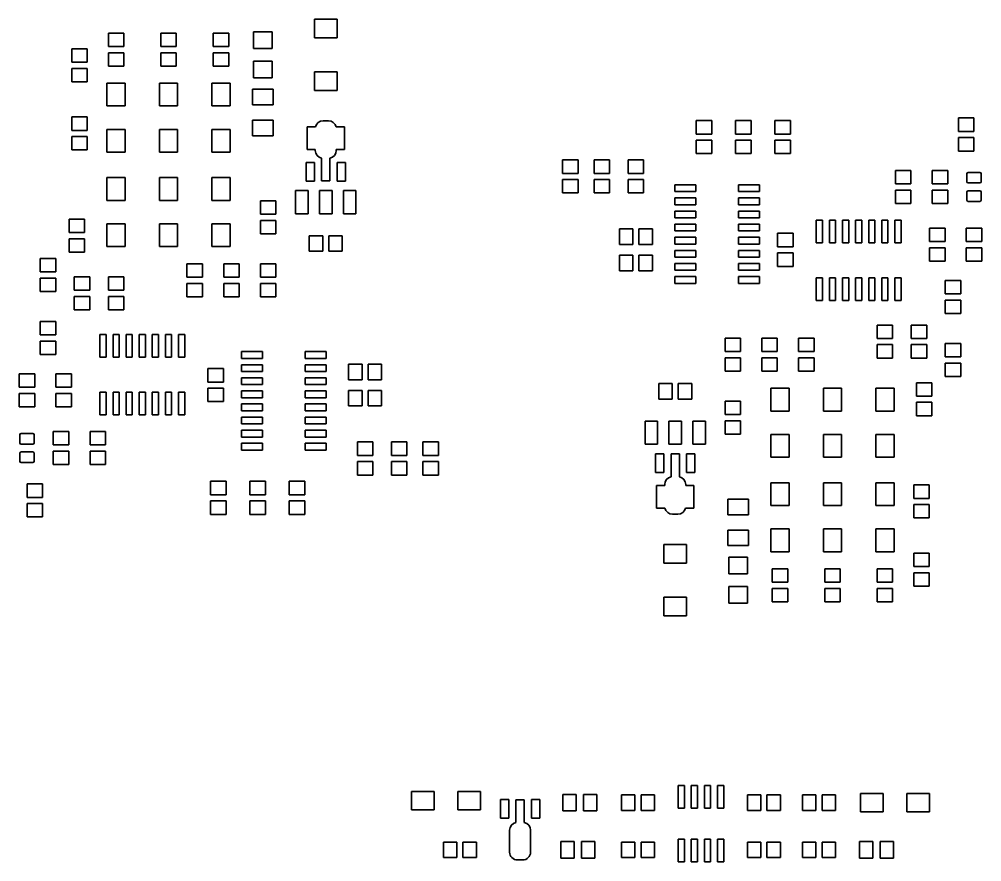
# Model space of a CAD drawing. Header units: millimetres. Extents: x -94.7 to -1.4, y -12.1 to 69.6.
import ezdxf

# ---------------------------------------------------------------- set-up
doc = ezdxf.new("R2010")
doc.units = ezdxf.units.MM
doc.layers.add('31', color=7, linetype='Continuous')

# ---------------------------------------------------------------- blocks, each defined once
blk = doc.blocks.new('RECT162560X223520R25')
at = {"color": 7, "linetype": 'Continuous', "lineweight": 35}
for p, q in [((0, 1.27), (0, 0.127)), ((0.889, 1.397), (0.127, 1.397)), ((1.016, 0.127), (1.016, 1.27)), ((0.127, 0), (0.889, 0))]:
    blk.add_line(p, q, dxfattribs=at)
for centre, start, end in [((0.127, 1.27), 90.00133, 179.99867), ((0.889, 1.27), 0.00133, 89.99867), ((0.127, 0.127), 180.00133, 269.99867), ((0.889, 0.127), 270.00133, 0)]:
    blk.add_arc(centre, 0.127, start, end, dxfattribs=at)

msp = doc.modelspace()

# ---------------------------------------------------------------- linework, layer by layer
at = {"color": 7, "linetype": 'Continuous', "lineweight": 35}
for p, q in [((-66.064, 69.5876), (-66.064, 67.7876)), ((-63.864, 69.5876), (-66.064, 69.5876)), ((-63.864, 67.7876), (-63.864, 69.5876)), ((-84.534, 68.2456), (-86.034, 68.2456)), ((-86.034, 68.2456), (-86.034, 66.9456)), ((-84.534, 66.9456), (-84.534, 68.2456)), ((-79.454, 68.2456), (-80.954, 68.2456)), ((-80.954, 68.2456), (-80.954, 66.9456)), ((-79.454, 66.9456), (-79.454, 68.2456)), ((-74.374, 68.2456), (-75.874, 68.2456)), ((-75.874, 68.2456), (-75.874, 66.9456)), ((-74.374, 66.9456), (-74.374, 68.2456)), ((-71.9615, 68.3596), (-71.9615, 66.7596)), ((-70.1585, 68.3596), (-71.9615, 68.3596)), ((-70.1585, 66.7596), (-70.1585, 68.3596)), ((-66.064, 67.7876), (-63.864, 67.7876)), ((-89.59, 66.7216), (-89.59, 65.4216)), ((-88.09, 66.7216), (-89.59, 66.7216)), ((-88.09, 65.4216), (-88.09, 66.7216)), ((-86.034, 66.9456), (-84.534, 66.9456)), ((-84.534, 66.3456), (-86.034, 66.3456)), ((-86.034, 66.3456), (-86.034, 65.0456)), ((-84.534, 65.0456), (-84.534, 66.3456)), ((-80.954, 66.9456), (-79.454, 66.9456)), ((-79.454, 66.3456), (-80.954, 66.3456)), ((-80.954, 66.3456), (-80.954, 65.0456)), ((-79.454, 65.0456), (-79.454, 66.3456)), ((-75.874, 66.9456), (-74.374, 66.9456)), ((-74.374, 66.3456), (-75.874, 66.3456)), ((-75.874, 66.3456), (-75.874, 65.0456)), ((-74.374, 65.0456), (-74.374, 66.3456)), ((-71.9615, 66.7596), (-70.1585, 66.7596)), ((-89.59, 65.4216), (-88.09, 65.4216)), ((-71.9615, 65.5156), (-71.9615, 63.9156)), ((-70.1585, 65.5156), (-71.9615, 65.5156)), ((-70.1585, 63.9156), (-70.1585, 65.5156)), ((-89.59, 64.8216), (-89.59, 63.5216)), ((-88.09, 64.8216), (-89.59, 64.8216)), ((-88.09, 63.5216), (-88.09, 64.8216)), ((-86.034, 65.0456), (-84.534, 65.0456)), ((-80.954, 65.0456), (-79.454, 65.0456)), ((-75.874, 65.0456), (-74.374, 65.0456)), ((-66.064, 64.4876), (-66.064, 62.6876)), ((-63.864, 64.4876), (-66.064, 64.4876)), ((-63.864, 62.6876), (-63.864, 64.4876)), ((-89.59, 63.5216), (-88.09, 63.5216)), ((-71.9615, 63.9156), (-70.1585, 63.9156)), ((-84.399, 63.3836), (-86.169, 63.3836)), ((-86.169, 63.3836), (-86.169, 61.1836)), ((-84.399, 61.1836), (-84.399, 63.3836)), ((-79.319, 63.3836), (-81.089, 63.3836)), ((-81.089, 63.3836), (-81.089, 61.1836)), ((-79.319, 61.1836), (-79.319, 63.3836)), ((-74.239, 63.3836), (-76.009, 63.3836)), ((-76.009, 63.3836), (-76.009, 61.1836)), ((-74.239, 61.1836), (-74.239, 63.3836)), ((-72.06, 62.7996), (-72.06, 61.2996)), ((-70.06, 62.7996), (-72.06, 62.7996)), ((-70.06, 61.2996), (-70.06, 62.7996)), ((-66.064, 62.6876), (-63.864, 62.6876)), ((-86.169, 61.1836), (-84.399, 61.1836)), ((-81.089, 61.1836), (-79.319, 61.1836)), ((-76.009, 61.1836), (-74.239, 61.1836)), ((-72.06, 61.2996), (-70.06, 61.2996)), ((-88.09, 60.1176), (-89.59, 60.1176)), ((-89.59, 60.1176), (-89.59, 58.8176)), ((-88.09, 58.8176), (-88.09, 60.1176)), ((-72.06, 59.7996), (-72.06, 58.2996)), ((-70.06, 59.7996), (-72.06, 59.7996)), ((-70.06, 58.2996), (-70.06, 59.7996)), ((-64.71, 59.7586), (-65.218, 59.7586)), ((-27.556, 59.766), (-29.056, 59.766)), ((-29.056, 59.766), (-29.056, 58.466)), ((-27.556, 58.466), (-27.556, 59.766)), ((-23.746, 59.766), (-25.246, 59.766)), ((-25.246, 59.766), (-25.246, 58.466)), ((-23.746, 58.466), (-23.746, 59.766)), ((-21.436, 59.766), (-21.436, 58.466)), ((-19.936, 59.766), (-21.436, 59.766)), ((-19.936, 58.466), (-19.936, 59.766)), ((-2.156, 60.02), (-3.656, 60.02)), ((-3.656, 60.02), (-3.656, 58.72)), ((-2.156, 58.72), (-2.156, 60.02)), ((-89.59, 58.8176), (-88.09, 58.8176)), ((-84.399, 58.8996), (-86.169, 58.8996)), ((-86.169, 58.8996), (-86.169, 56.6996)), ((-84.399, 56.6996), (-84.399, 58.8996)), ((-79.319, 58.8996), (-81.089, 58.8996)), ((-81.089, 58.8996), (-81.089, 56.6996)), ((-79.319, 56.6996), (-79.319, 58.8996)), ((-74.239, 58.8996), (-76.009, 58.8996)), ((-76.009, 58.8996), (-76.009, 56.6996)), ((-74.239, 56.6996), (-74.239, 58.8996)), ((-65.9621, 59.1606), (-66.764, 59.1606)), ((-66.764, 59.1606), (-66.764, 56.9606)), ((-63.164, 59.1606), (-63.9659, 59.1606)), ((-63.164, 56.9606), (-63.164, 59.1606)), ((-88.09, 58.2176), (-89.59, 58.2176)), ((-89.59, 58.2176), (-89.59, 56.9176)), ((-88.09, 56.9176), (-88.09, 58.2176)), ((-72.06, 58.2996), (-70.06, 58.2996)), ((-29.056, 58.466), (-27.556, 58.466)), ((-27.556, 57.866), (-29.056, 57.866)), ((-29.056, 57.866), (-29.056, 56.566)), ((-27.556, 56.566), (-27.556, 57.866)), ((-25.246, 58.466), (-23.746, 58.466)), ((-23.746, 57.866), (-25.246, 57.866)), ((-25.246, 57.866), (-25.246, 56.566)), ((-23.746, 56.566), (-23.746, 57.866)), ((-21.436, 58.466), (-19.936, 58.466)), ((-21.436, 57.866), (-21.436, 56.566)), ((-19.936, 57.866), (-21.436, 57.866)), ((-19.936, 56.566), (-19.936, 57.866)), ((-3.656, 58.72), (-2.156, 58.72)), ((-2.156, 58.12), (-3.656, 58.12)), ((-3.656, 58.12), (-3.656, 56.82)), ((-2.156, 56.82), (-2.156, 58.12)), ((-89.59, 56.9176), (-88.09, 56.9176)), ((-66.764, 56.9606), (-65.98, 56.9606)), ((-65.98, 56.9606), (-65.98, 56.8706)), ((-63.948, 56.9606), (-63.164, 56.9606)), ((-63.948, 56.8706), (-63.948, 56.9606)), ((-86.169, 56.6996), (-84.399, 56.6996)), ((-81.089, 56.6996), (-79.319, 56.6996)), ((-76.009, 56.6996), (-74.239, 56.6996)), ((-65.364, 56.1227), (-65.364, 53.9166)), ((-64.564, 53.9166), (-64.564, 56.1227)), ((-29.056, 56.566), (-27.556, 56.566)), ((-25.246, 56.566), (-23.746, 56.566)), ((-21.436, 56.566), (-19.936, 56.566)), ((-3.656, 56.82), (-2.156, 56.82)), ((-66.063, 55.7126), (-66.863, 55.7126)), ((-66.863, 55.7126), (-66.863, 53.9126)), ((-66.063, 53.9126), (-66.063, 55.7126)), ((-63.065, 55.7126), (-63.865, 55.7126)), ((-63.865, 55.7126), (-63.865, 53.9126)), ((-63.065, 53.9126), (-63.065, 55.7126)), ((-40.51, 55.956), (-42.01, 55.956)), ((-42.01, 55.956), (-42.01, 54.656)), ((-40.51, 54.656), (-40.51, 55.956)), ((-37.462, 55.956), (-38.962, 55.956)), ((-38.962, 55.956), (-38.962, 54.656)), ((-37.462, 54.656), (-37.462, 55.956)), ((-34.16, 55.956), (-35.66, 55.956)), ((-35.66, 55.956), (-35.66, 54.656)), ((-34.16, 54.656), (-34.16, 55.956)), ((-84.399, 54.2396), (-86.169, 54.2396)), ((-86.169, 54.2396), (-86.169, 52.0396)), ((-84.399, 52.0396), (-84.399, 54.2396)), ((-79.319, 54.2396), (-81.089, 54.2396)), ((-81.089, 54.2396), (-81.089, 52.0396)), ((-79.319, 52.0396), (-79.319, 54.2396)), ((-74.239, 54.2396), (-76.009, 54.2396)), ((-76.009, 54.2396), (-76.009, 52.0396)), ((-74.239, 52.0396), (-74.239, 54.2396)), ((-42.01, 54.656), (-40.51, 54.656)), ((-38.962, 54.656), (-37.462, 54.656)), ((-35.66, 54.656), (-34.16, 54.656)), ((-8.252, 54.94), (-9.752, 54.94)), ((-9.752, 54.94), (-9.752, 53.64)), ((-8.252, 53.64), (-8.252, 54.94)), ((-4.696, 54.94), (-6.196, 54.94)), ((-6.196, 54.94), (-6.196, 53.64)), ((-4.696, 53.64), (-4.696, 54.94)), ((-66.863, 53.9126), (-66.063, 53.9126)), ((-65.364, 53.9166), (-64.564, 53.9166)), ((-63.865, 53.9126), (-63.065, 53.9126)), ((-40.51, 54.056), (-42.01, 54.056)), ((-42.01, 54.056), (-42.01, 52.756)), ((-40.51, 52.756), (-40.51, 54.056)), ((-37.462, 54.056), (-38.962, 54.056)), ((-38.962, 54.056), (-38.962, 52.756)), ((-37.462, 52.756), (-37.462, 54.056)), ((-34.16, 54.056), (-35.66, 54.056)), ((-35.66, 54.056), (-35.66, 52.756)), ((-34.16, 52.756), (-34.16, 54.056)), ((-29.0934, 53.5432), (-31.1254, 53.5432)), ((-31.1254, 53.5432), (-31.1254, 52.8828)), ((-29.0934, 52.8828), (-29.0934, 53.5432)), ((-22.9466, 53.5432), (-24.9786, 53.5432)), ((-24.9786, 53.5432), (-24.9786, 52.8828)), ((-22.9466, 52.8828), (-22.9466, 53.5432)), ((-9.752, 53.64), (-8.252, 53.64)), ((-6.196, 53.64), (-4.696, 53.64)), ((-66.6658, 52.9804), (-67.885, 52.9804)), ((-67.885, 52.9804), (-67.885, 50.7452)), ((-66.6658, 50.7452), (-66.6658, 52.9804)), ((-64.3544, 52.9804), (-65.5736, 52.9804)), ((-65.5736, 52.9804), (-65.5736, 50.7452)), ((-64.3544, 50.7452), (-64.3544, 52.9804)), ((-62.043, 52.9804), (-63.2622, 52.9804)), ((-63.2622, 52.9804), (-63.2622, 50.7452)), ((-62.043, 50.7452), (-62.043, 52.9804)), ((-42.01, 52.756), (-40.51, 52.756)), ((-38.962, 52.756), (-37.462, 52.756)), ((-35.66, 52.756), (-34.16, 52.756)), ((-31.1254, 52.8828), (-29.0934, 52.8828)), ((-29.0934, 52.2732), (-31.1254, 52.2732)), ((-31.1254, 52.2732), (-31.1254, 51.6128)), ((-29.0934, 51.6128), (-29.0934, 52.2732)), ((-24.9786, 52.8828), (-22.9466, 52.8828)), ((-22.9466, 52.2732), (-24.9786, 52.2732)), ((-24.9786, 52.2732), (-24.9786, 51.6128)), ((-22.9466, 51.6128), (-22.9466, 52.2732)), ((-8.252, 53.04), (-9.752, 53.04)), ((-9.752, 53.04), (-9.752, 51.74)), ((-8.252, 51.74), (-8.252, 53.04)), ((-4.696, 53.04), (-6.196, 53.04)), ((-6.196, 53.04), (-6.196, 51.74)), ((-4.696, 51.74), (-4.696, 53.04)), ((-86.169, 52.0396), (-84.399, 52.0396)), ((-81.089, 52.0396), (-79.319, 52.0396)), ((-76.009, 52.0396), (-74.239, 52.0396)), ((-69.802, 51.9896), (-71.302, 51.9896)), ((-71.302, 51.9896), (-71.302, 50.6896)), ((-69.802, 50.6896), (-69.802, 51.9896)), ((-31.1254, 51.6128), (-29.0934, 51.6128)), ((-24.9786, 51.6128), (-22.9466, 51.6128)), ((-9.752, 51.74), (-8.252, 51.74)), ((-6.196, 51.74), (-4.696, 51.74)), ((-71.302, 50.6896), (-69.802, 50.6896)), ((-67.885, 50.7452), (-66.6658, 50.7452)), ((-65.5736, 50.7452), (-64.3544, 50.7452)), ((-63.2622, 50.7452), (-62.043, 50.7452)), ((-29.0934, 51.0032), (-31.1254, 51.0032)), ((-31.1254, 51.0032), (-31.1254, 50.3428)), ((-29.0934, 50.3428), (-29.0934, 51.0032)), ((-22.9466, 51.0032), (-24.9786, 51.0032)), ((-24.9786, 51.0032), (-24.9786, 50.3428)), ((-22.9466, 50.3428), (-22.9466, 51.0032)), ((-89.844, 50.2116), (-89.844, 48.9116)), ((-88.344, 50.2116), (-89.844, 50.2116)), ((-88.344, 48.9116), (-88.344, 50.2116)), ((-84.399, 49.7556), (-86.169, 49.7556)), ((-86.169, 49.7556), (-86.169, 47.5556)), ((-84.399, 47.5556), (-84.399, 49.7556)), ((-79.319, 49.7556), (-81.089, 49.7556)), ((-81.089, 49.7556), (-81.089, 47.5556)), ((-79.319, 47.5556), (-79.319, 49.7556)), ((-74.239, 49.7556), (-76.009, 49.7556)), ((-76.009, 49.7556), (-76.009, 47.5556)), ((-74.239, 47.5556), (-74.239, 49.7556)), ((-69.802, 50.0896), (-71.302, 50.0896)), ((-71.302, 50.0896), (-71.302, 48.7896)), ((-69.802, 48.7896), (-69.802, 50.0896)), ((-31.1254, 50.3428), (-29.0934, 50.3428)), ((-29.0934, 49.7332), (-31.1254, 49.7332)), ((-31.1254, 49.7332), (-31.1254, 49.0728)), ((-29.0934, 49.0728), (-29.0934, 49.7332)), ((-24.9786, 50.3428), (-22.9466, 50.3428)), ((-22.9466, 49.7332), (-24.9786, 49.7332)), ((-24.9786, 49.7332), (-24.9786, 49.0728)), ((-22.9466, 49.0728), (-22.9466, 49.7332)), ((-16.83, 50.128), (-17.43, 50.128)), ((-17.43, 50.128), (-17.43, 47.928)), ((-16.83, 47.928), (-16.83, 50.128)), ((-15.56, 50.128), (-16.16, 50.128)), ((-16.16, 50.128), (-16.16, 47.928)), ((-15.56, 47.928), (-15.56, 50.128)), ((-14.29, 50.128), (-14.89, 50.128)), ((-14.89, 50.128), (-14.89, 47.928)), ((-14.29, 47.928), (-14.29, 50.128)), ((-13.02, 50.128), (-13.62, 50.128)), ((-13.62, 50.128), (-13.62, 47.928)), ((-13.02, 47.928), (-13.02, 50.128)), ((-11.75, 50.128), (-12.35, 50.128)), ((-12.35, 50.128), (-12.35, 47.928)), ((-11.75, 47.928), (-11.75, 50.128)), ((-10.48, 50.128), (-11.08, 50.128)), ((-11.08, 50.128), (-11.08, 47.928)), ((-10.48, 47.928), (-10.48, 50.128)), ((-9.21, 50.128), (-9.81, 50.128)), ((-9.81, 50.128), (-9.81, 47.928)), ((-9.21, 47.928), (-9.21, 50.128)), ((-89.844, 48.9116), (-88.344, 48.9116)), ((-71.302, 48.7896), (-69.802, 48.7896)), ((-65.264, 48.5996), (-66.564, 48.5996)), ((-66.564, 48.5996), (-66.564, 47.0996)), ((-65.264, 47.0996), (-65.264, 48.5996)), ((-63.364, 48.5996), (-64.664, 48.5996)), ((-64.664, 48.5996), (-64.664, 47.0996)), ((-63.364, 47.0996), (-63.364, 48.5996)), ((-35.21, 49.264), (-36.51, 49.264)), ((-36.51, 49.264), (-36.51, 47.764)), ((-35.21, 47.764), (-35.21, 49.264)), ((-33.31, 49.264), (-34.61, 49.264)), ((-34.61, 49.264), (-34.61, 47.764)), ((-33.31, 47.764), (-33.31, 49.264)), ((-31.1254, 49.0728), (-29.0934, 49.0728)), ((-24.9786, 49.0728), (-22.9466, 49.0728)), ((-21.182, 48.844), (-21.182, 47.544)), ((-19.682, 48.844), (-21.182, 48.844)), ((-19.682, 47.544), (-19.682, 48.844)), ((-6.45, 49.352), (-6.45, 48.052)), ((-4.95, 49.352), (-6.45, 49.352)), ((-4.95, 48.052), (-4.95, 49.352)), ((-2.894, 49.352), (-2.894, 48.052)), ((-1.394, 49.352), (-2.894, 49.352)), ((-1.394, 48.052), (-1.394, 49.352)), ((-89.844, 48.3116), (-89.844, 47.0116)), ((-88.344, 48.3116), (-89.844, 48.3116)), ((-88.344, 47.0116), (-88.344, 48.3116)), ((-36.51, 47.764), (-35.21, 47.764)), ((-34.61, 47.764), (-33.31, 47.764)), ((-29.0934, 48.4632), (-31.1254, 48.4632)), ((-31.1254, 48.4632), (-31.1254, 47.8028)), ((-31.1254, 47.8028), (-29.0934, 47.8028)), ((-29.0934, 47.8028), (-29.0934, 48.4632)), ((-22.9466, 48.4632), (-24.9786, 48.4632)), ((-24.9786, 48.4632), (-24.9786, 47.8028)), ((-24.9786, 47.8028), (-22.9466, 47.8028)), ((-22.9466, 47.8028), (-22.9466, 48.4632)), ((-17.43, 47.928), (-16.83, 47.928)), ((-16.16, 47.928), (-15.56, 47.928)), ((-14.89, 47.928), (-14.29, 47.928)), ((-13.62, 47.928), (-13.02, 47.928)), ((-12.35, 47.928), (-11.75, 47.928)), ((-11.08, 47.928), (-10.48, 47.928)), ((-9.81, 47.928), (-9.21, 47.928)), ((-6.45, 48.052), (-4.95, 48.052)), ((-2.894, 48.052), (-1.394, 48.052)), ((-89.844, 47.0116), (-88.344, 47.0116)), ((-86.169, 47.5556), (-84.399, 47.5556)), ((-81.089, 47.5556), (-79.319, 47.5556)), ((-76.009, 47.5556), (-74.239, 47.5556)), ((-66.564, 47.0996), (-65.264, 47.0996)), ((-64.664, 47.0996), (-63.364, 47.0996)), ((-35.21, 46.724), (-36.51, 46.724)), ((-36.51, 46.724), (-36.51, 45.224)), ((-35.21, 45.224), (-35.21, 46.724)), ((-33.31, 46.724), (-34.61, 46.724)), ((-34.61, 46.724), (-34.61, 45.224)), ((-33.31, 45.224), (-33.31, 46.724)), ((-29.0934, 47.1932), (-31.1254, 47.1932)), ((-31.1254, 47.1932), (-31.1254, 46.5328)), ((-29.0934, 46.5328), (-29.0934, 47.1932)), ((-22.9466, 47.1932), (-24.9786, 47.1932)), ((-24.9786, 47.1932), (-24.9786, 46.5328)), ((-22.9466, 46.5328), (-22.9466, 47.1932)), ((-21.182, 47.544), (-19.682, 47.544)), ((-21.182, 46.944), (-21.182, 45.644)), ((-19.682, 46.944), (-21.182, 46.944)), ((-19.682, 45.644), (-19.682, 46.944)), ((-6.45, 47.452), (-6.45, 46.152)), ((-4.95, 47.452), (-6.45, 47.452)), ((-4.95, 46.152), (-4.95, 47.452)), ((-2.894, 47.452), (-2.894, 46.152)), ((-1.394, 47.452), (-2.894, 47.452)), ((-1.394, 46.152), (-1.394, 47.452)), ((-92.638, 46.4016), (-92.638, 45.1016)), ((-91.138, 46.4016), (-92.638, 46.4016)), ((-91.138, 45.1016), (-91.138, 46.4016)), ((-76.914, 45.8936), (-78.414, 45.8936)), ((-78.414, 45.8936), (-78.414, 44.5936)), ((-76.914, 44.5936), (-76.914, 45.8936)), ((-73.358, 45.8936), (-74.858, 45.8936)), ((-74.858, 45.8936), (-74.858, 44.5936)), ((-73.358, 44.5936), (-73.358, 45.8936)), ((-69.802, 45.8936), (-71.302, 45.8936)), ((-71.302, 45.8936), (-71.302, 44.5936)), ((-69.802, 44.5936), (-69.802, 45.8936)), ((-31.1254, 46.5328), (-29.0934, 46.5328)), ((-29.0934, 45.9232), (-31.1254, 45.9232)), ((-31.1254, 45.9232), (-31.1254, 45.2628)), ((-29.0934, 45.2628), (-29.0934, 45.9232)), ((-24.9786, 46.5328), (-22.9466, 46.5328)), ((-22.9466, 45.9232), (-24.9786, 45.9232)), ((-24.9786, 45.9232), (-24.9786, 45.2628)), ((-22.9466, 45.2628), (-22.9466, 45.9232)), ((-6.45, 46.152), (-4.95, 46.152)), ((-2.894, 46.152), (-1.394, 46.152)), ((-92.638, 45.1016), (-91.138, 45.1016)), ((-36.51, 45.224), (-35.21, 45.224)), ((-34.61, 45.224), (-33.31, 45.224)), ((-31.1254, 45.2628), (-29.0934, 45.2628)), ((-24.9786, 45.2628), (-22.9466, 45.2628)), ((-21.182, 45.644), (-19.682, 45.644)), ((-92.638, 44.5016), (-92.638, 43.2016)), ((-91.138, 44.5016), (-92.638, 44.5016)), ((-91.138, 43.2016), (-91.138, 44.5016)), ((-87.836, 44.6236), (-89.336, 44.6236)), ((-89.336, 44.6236), (-89.336, 43.3236)), ((-87.836, 43.3236), (-87.836, 44.6236)), ((-86.034, 44.6236), (-86.034, 43.3236)), ((-84.534, 44.6236), (-86.034, 44.6236)), ((-84.534, 43.3236), (-84.534, 44.6236)), ((-78.414, 44.5936), (-76.914, 44.5936)), ((-76.914, 43.9936), (-78.414, 43.9936)), ((-78.414, 43.9936), (-78.414, 42.6936)), ((-76.914, 42.6936), (-76.914, 43.9936)), ((-74.858, 44.5936), (-73.358, 44.5936)), ((-73.358, 43.9936), (-74.858, 43.9936)), ((-74.858, 43.9936), (-74.858, 42.6936)), ((-73.358, 42.6936), (-73.358, 43.9936)), ((-71.302, 44.5936), (-69.802, 44.5936)), ((-69.802, 43.9936), (-71.302, 43.9936)), ((-71.302, 43.9936), (-71.302, 42.6936)), ((-69.802, 42.6936), (-69.802, 43.9936)), ((-29.0934, 44.6532), (-31.1254, 44.6532)), ((-31.1254, 44.6532), (-31.1254, 43.9928)), ((-31.1254, 43.9928), (-29.0934, 43.9928)), ((-29.0934, 43.9928), (-29.0934, 44.6532)), ((-22.9466, 44.6532), (-24.9786, 44.6532)), ((-24.9786, 44.6532), (-24.9786, 43.9928)), ((-24.9786, 43.9928), (-22.9466, 43.9928)), ((-22.9466, 43.9928), (-22.9466, 44.6532)), ((-16.83, 44.528), (-17.43, 44.528)), ((-17.43, 44.528), (-17.43, 42.328)), ((-16.83, 42.328), (-16.83, 44.528)), ((-15.56, 44.528), (-16.16, 44.528)), ((-16.16, 44.528), (-16.16, 42.328)), ((-15.56, 42.328), (-15.56, 44.528)), ((-14.29, 44.528), (-14.89, 44.528)), ((-14.89, 44.528), (-14.89, 42.328)), ((-14.29, 42.328), (-14.29, 44.528)), ((-13.02, 44.528), (-13.62, 44.528)), ((-13.62, 44.528), (-13.62, 42.328)), ((-13.02, 42.328), (-13.02, 44.528)), ((-11.75, 44.528), (-12.35, 44.528)), ((-12.35, 44.528), (-12.35, 42.328)), ((-11.75, 42.328), (-11.75, 44.528)), ((-10.48, 44.528), (-11.08, 44.528)), ((-11.08, 44.528), (-11.08, 42.328)), ((-10.48, 42.328), (-10.48, 44.528)), ((-9.21, 44.528), (-9.81, 44.528)), ((-9.81, 44.528), (-9.81, 42.328)), ((-9.21, 42.328), (-9.21, 44.528)), ((-4.926, 44.272), (-4.926, 42.972)), ((-3.426, 44.272), (-4.926, 44.272)), ((-3.426, 42.972), (-3.426, 44.272)), ((-92.638, 43.2016), (-91.138, 43.2016)), ((-89.336, 43.3236), (-87.836, 43.3236)), ((-86.034, 43.3236), (-84.534, 43.3236)), ((-4.926, 42.972), (-3.426, 42.972)), ((-87.836, 42.7236), (-89.336, 42.7236)), ((-89.336, 42.7236), (-89.336, 41.4236)), ((-87.836, 41.4236), (-87.836, 42.7236)), ((-86.034, 42.7236), (-86.034, 41.4236)), ((-84.534, 42.7236), (-86.034, 42.7236)), ((-84.534, 41.4236), (-84.534, 42.7236)), ((-78.414, 42.6936), (-76.914, 42.6936)), ((-74.858, 42.6936), (-73.358, 42.6936)), ((-71.302, 42.6936), (-69.802, 42.6936)), ((-17.43, 42.328), (-16.83, 42.328)), ((-16.16, 42.328), (-15.56, 42.328)), ((-14.89, 42.328), (-14.29, 42.328)), ((-13.62, 42.328), (-13.02, 42.328)), ((-12.35, 42.328), (-11.75, 42.328)), ((-11.08, 42.328), (-10.48, 42.328)), ((-9.81, 42.328), (-9.21, 42.328)), ((-4.926, 42.372), (-4.926, 41.072)), ((-3.426, 42.372), (-4.926, 42.372)), ((-3.426, 41.072), (-3.426, 42.372)), ((-89.336, 41.4236), (-87.836, 41.4236)), ((-86.034, 41.4236), (-84.534, 41.4236)), ((-4.926, 41.072), (-3.426, 41.072)), ((-91.138, 40.3056), (-92.638, 40.3056)), ((-92.638, 40.3056), (-92.638, 39.0056)), ((-91.138, 39.0056), (-91.138, 40.3056)), ((-10.03, 39.954), (-11.53, 39.954)), ((-11.53, 39.954), (-11.53, 38.654)), ((-10.03, 38.654), (-10.03, 39.954)), ((-8.228, 39.954), (-8.228, 38.654)), ((-6.728, 39.954), (-8.228, 39.954)), ((-6.728, 38.654), (-6.728, 39.954)), ((-92.638, 39.0056), (-91.138, 39.0056)), ((-91.138, 38.4056), (-92.638, 38.4056)), ((-92.638, 38.4056), (-92.638, 37.1056)), ((-91.138, 37.1056), (-91.138, 38.4056)), ((-86.254, 39.0496), (-86.854, 39.0496)), ((-86.854, 39.0496), (-86.854, 36.8496)), ((-86.254, 36.8496), (-86.254, 39.0496)), ((-84.984, 39.0496), (-85.584, 39.0496)), ((-85.584, 39.0496), (-85.584, 36.8496)), ((-84.984, 36.8496), (-84.984, 39.0496)), ((-83.714, 39.0496), (-84.314, 39.0496)), ((-84.314, 39.0496), (-84.314, 36.8496)), ((-83.714, 36.8496), (-83.714, 39.0496)), ((-82.444, 39.0496), (-83.044, 39.0496)), ((-83.044, 39.0496), (-83.044, 36.8496)), ((-82.444, 36.8496), (-82.444, 39.0496)), ((-81.174, 39.0496), (-81.774, 39.0496)), ((-81.774, 39.0496), (-81.774, 36.8496)), ((-81.174, 36.8496), (-81.174, 39.0496)), ((-79.904, 39.0496), (-80.504, 39.0496)), ((-80.504, 39.0496), (-80.504, 36.8496)), ((-79.904, 36.8496), (-79.904, 39.0496)), ((-78.634, 39.0496), (-79.234, 39.0496)), ((-79.234, 39.0496), (-79.234, 36.8496)), ((-78.634, 36.8496), (-78.634, 39.0496)), ((-26.262, 38.684), (-26.262, 37.384)), ((-24.762, 38.684), (-26.262, 38.684)), ((-24.762, 37.384), (-24.762, 38.684)), ((-22.706, 38.684), (-22.706, 37.384)), ((-21.206, 38.684), (-22.706, 38.684)), ((-21.206, 37.384), (-21.206, 38.684)), ((-19.15, 38.684), (-19.15, 37.384)), ((-17.65, 38.684), (-19.15, 38.684)), ((-17.65, 37.384), (-17.65, 38.684)), ((-11.53, 38.654), (-10.03, 38.654)), ((-8.228, 38.654), (-6.728, 38.654)), ((-73.1174, 37.3848), (-73.1174, 36.7244)), ((-71.0854, 37.3848), (-73.1174, 37.3848)), ((-71.0854, 36.7244), (-71.0854, 37.3848)), ((-66.9706, 37.3848), (-66.9706, 36.7244)), ((-64.9386, 37.3848), (-66.9706, 37.3848)), ((-64.9386, 36.7244), (-64.9386, 37.3848)), ((-26.262, 37.384), (-24.762, 37.384)), ((-22.706, 37.384), (-21.206, 37.384)), ((-19.15, 37.384), (-17.65, 37.384)), ((-10.03, 38.054), (-11.53, 38.054)), ((-11.53, 38.054), (-11.53, 36.754)), ((-10.03, 36.754), (-10.03, 38.054)), ((-8.228, 38.054), (-8.228, 36.754)), ((-6.728, 38.054), (-8.228, 38.054)), ((-6.728, 36.754), (-6.728, 38.054)), ((-3.426, 38.176), (-4.926, 38.176)), ((-4.926, 38.176), (-4.926, 36.876)), ((-3.426, 36.876), (-3.426, 38.176)), ((-92.638, 37.1056), (-91.138, 37.1056)), ((-86.854, 36.8496), (-86.254, 36.8496)), ((-85.584, 36.8496), (-84.984, 36.8496)), ((-84.314, 36.8496), (-83.714, 36.8496)), ((-83.044, 36.8496), (-82.444, 36.8496)), ((-81.774, 36.8496), (-81.174, 36.8496)), ((-80.504, 36.8496), (-79.904, 36.8496)), ((-79.234, 36.8496), (-78.634, 36.8496)), ((-73.1174, 36.7244), (-71.0854, 36.7244)), ((-66.9706, 36.7244), (-64.9386, 36.7244)), ((-26.262, 36.784), (-26.262, 35.484)), ((-24.762, 36.784), (-26.262, 36.784)), ((-24.762, 35.484), (-24.762, 36.784)), ((-22.706, 36.784), (-22.706, 35.484)), ((-21.206, 36.784), (-22.706, 36.784)), ((-21.206, 35.484), (-21.206, 36.784)), ((-19.15, 36.784), (-19.15, 35.484)), ((-17.65, 36.784), (-19.15, 36.784)), ((-17.65, 35.484), (-17.65, 36.784)), ((-11.53, 36.754), (-10.03, 36.754)), ((-8.228, 36.754), (-6.728, 36.754)), ((-4.926, 36.876), (-3.426, 36.876)), ((-74.882, 35.7336), (-76.382, 35.7336)), ((-76.382, 35.7336), (-76.382, 34.4336)), ((-74.882, 34.4336), (-74.882, 35.7336)), ((-73.1174, 36.1148), (-73.1174, 35.4544)), ((-71.0854, 36.1148), (-73.1174, 36.1148)), ((-73.1174, 35.4544), (-71.0854, 35.4544)), ((-71.0854, 35.4544), (-71.0854, 36.1148)), ((-66.9706, 36.1148), (-66.9706, 35.4544)), ((-64.9386, 36.1148), (-66.9706, 36.1148)), ((-66.9706, 35.4544), (-64.9386, 35.4544)), ((-64.9386, 35.4544), (-64.9386, 36.1148)), ((-61.454, 36.1536), (-62.754, 36.1536)), ((-62.754, 36.1536), (-62.754, 34.6536)), ((-61.454, 34.6536), (-61.454, 36.1536)), ((-59.554, 36.1536), (-60.854, 36.1536)), ((-60.854, 36.1536), (-60.854, 34.6536)), ((-59.554, 34.6536), (-59.554, 36.1536)), ((-26.262, 35.484), (-24.762, 35.484)), ((-22.706, 35.484), (-21.206, 35.484)), ((-19.15, 35.484), (-17.65, 35.484)), ((-3.426, 36.276), (-4.926, 36.276)), ((-4.926, 36.276), (-4.926, 34.976)), ((-3.426, 34.976), (-3.426, 36.276)), ((-93.17, 35.2256), (-94.67, 35.2256)), ((-94.67, 35.2256), (-94.67, 33.9256)), ((-93.17, 33.9256), (-93.17, 35.2256)), ((-89.614, 35.2256), (-91.114, 35.2256)), ((-91.114, 35.2256), (-91.114, 33.9256)), ((-89.614, 33.9256), (-89.614, 35.2256)), ((-73.1174, 34.8448), (-73.1174, 34.1844)), ((-71.0854, 34.8448), (-73.1174, 34.8448)), ((-71.0854, 34.1844), (-71.0854, 34.8448)), ((-66.9706, 34.8448), (-66.9706, 34.1844)), ((-64.9386, 34.8448), (-66.9706, 34.8448)), ((-64.9386, 34.1844), (-64.9386, 34.8448)), ((-62.754, 34.6536), (-61.454, 34.6536)), ((-60.854, 34.6536), (-59.554, 34.6536)), ((-4.926, 34.976), (-3.426, 34.976)), ((-94.67, 33.9256), (-93.17, 33.9256)), ((-91.114, 33.9256), (-89.614, 33.9256)), ((-76.382, 34.4336), (-74.882, 34.4336)), ((-74.882, 33.8336), (-76.382, 33.8336)), ((-76.382, 33.8336), (-76.382, 32.5336)), ((-74.882, 32.5336), (-74.882, 33.8336)), ((-73.1174, 34.1844), (-71.0854, 34.1844)), ((-66.9706, 34.1844), (-64.9386, 34.1844)), ((-61.454, 33.6136), (-62.754, 33.6136)), ((-62.754, 33.6136), (-62.754, 32.1136)), ((-61.454, 32.1136), (-61.454, 33.6136)), ((-59.554, 33.6136), (-60.854, 33.6136)), ((-60.854, 33.6136), (-60.854, 32.1136)), ((-59.554, 32.1136), (-59.554, 33.6136)), ((-31.4, 34.278), (-32.7, 34.278)), ((-32.7, 34.278), (-32.7, 32.778)), ((-31.4, 32.778), (-31.4, 34.278)), ((-29.5, 34.278), (-30.8, 34.278)), ((-30.8, 34.278), (-30.8, 32.778)), ((-29.5, 32.778), (-29.5, 34.278)), ((-20.055, 33.822), (-21.825, 33.822)), ((-21.825, 33.822), (-21.825, 31.622)), ((-20.055, 31.622), (-20.055, 33.822)), ((-14.975, 33.822), (-16.745, 33.822)), ((-16.745, 33.822), (-16.745, 31.622)), ((-14.975, 31.622), (-14.975, 33.822)), ((-9.895, 33.822), (-11.665, 33.822)), ((-11.665, 33.822), (-11.665, 31.622)), ((-9.895, 31.622), (-9.895, 33.822)), ((-6.22, 34.366), (-7.72, 34.366)), ((-7.72, 34.366), (-7.72, 33.066)), ((-6.22, 33.066), (-6.22, 34.366)), ((-93.17, 33.3256), (-94.67, 33.3256)), ((-94.67, 33.3256), (-94.67, 32.0256)), ((-93.17, 32.0256), (-93.17, 33.3256)), ((-89.614, 33.3256), (-91.114, 33.3256)), ((-91.114, 33.3256), (-91.114, 32.0256)), ((-89.614, 32.0256), (-89.614, 33.3256)), ((-86.254, 33.4496), (-86.854, 33.4496)), ((-86.854, 33.4496), (-86.854, 31.2496)), ((-86.254, 31.2496), (-86.254, 33.4496)), ((-84.984, 33.4496), (-85.584, 33.4496)), ((-85.584, 33.4496), (-85.584, 31.2496)), ((-84.984, 31.2496), (-84.984, 33.4496)), ((-83.714, 33.4496), (-84.314, 33.4496)), ((-84.314, 33.4496), (-84.314, 31.2496)), ((-83.714, 31.2496), (-83.714, 33.4496)), ((-82.444, 33.4496), (-83.044, 33.4496)), ((-83.044, 33.4496), (-83.044, 31.2496)), ((-82.444, 31.2496), (-82.444, 33.4496)), ((-81.174, 33.4496), (-81.774, 33.4496)), ((-81.774, 33.4496), (-81.774, 31.2496)), ((-81.174, 31.2496), (-81.174, 33.4496)), ((-79.904, 33.4496), (-80.504, 33.4496)), ((-80.504, 33.4496), (-80.504, 31.2496)), ((-79.904, 31.2496), (-79.904, 33.4496)), ((-78.634, 33.4496), (-79.234, 33.4496)), ((-79.234, 33.4496), (-79.234, 31.2496)), ((-78.634, 31.2496), (-78.634, 33.4496)), ((-73.1174, 33.5748), (-73.1174, 32.9144)), ((-71.0854, 33.5748), (-73.1174, 33.5748)), ((-73.1174, 32.9144), (-71.0854, 32.9144)), ((-71.0854, 32.9144), (-71.0854, 33.5748)), ((-66.9706, 33.5748), (-66.9706, 32.9144)), ((-64.9386, 33.5748), (-66.9706, 33.5748)), ((-66.9706, 32.9144), (-64.9386, 32.9144)), ((-64.9386, 32.9144), (-64.9386, 33.5748)), ((-32.7, 32.778), (-31.4, 32.778)), ((-30.8, 32.778), (-29.5, 32.778)), ((-7.72, 33.066), (-6.22, 33.066)), ((-94.67, 32.0256), (-93.17, 32.0256)), ((-91.114, 32.0256), (-89.614, 32.0256)), ((-76.382, 32.5336), (-74.882, 32.5336)), ((-73.1174, 32.3048), (-73.1174, 31.6444)), ((-71.0854, 32.3048), (-73.1174, 32.3048)), ((-71.0854, 31.6444), (-71.0854, 32.3048)), ((-66.9706, 32.3048), (-66.9706, 31.6444)), ((-64.9386, 32.3048), (-66.9706, 32.3048)), ((-64.9386, 31.6444), (-64.9386, 32.3048)), ((-62.754, 32.1136), (-61.454, 32.1136)), ((-60.854, 32.1136), (-59.554, 32.1136)), ((-26.262, 32.588), (-26.262, 31.288)), ((-24.762, 32.588), (-26.262, 32.588)), ((-24.762, 31.288), (-24.762, 32.588)), ((-6.22, 32.466), (-7.72, 32.466)), ((-7.72, 32.466), (-7.72, 31.166)), ((-6.22, 31.166), (-6.22, 32.466)), ((-86.854, 31.2496), (-86.254, 31.2496)), ((-85.584, 31.2496), (-84.984, 31.2496)), ((-84.314, 31.2496), (-83.714, 31.2496)), ((-83.044, 31.2496), (-82.444, 31.2496)), ((-81.774, 31.2496), (-81.174, 31.2496)), ((-80.504, 31.2496), (-79.904, 31.2496)), ((-79.234, 31.2496), (-78.634, 31.2496)), ((-73.1174, 31.6444), (-71.0854, 31.6444)), ((-73.1174, 31.0348), (-73.1174, 30.3744)), ((-71.0854, 31.0348), (-73.1174, 31.0348)), ((-71.0854, 30.3744), (-71.0854, 31.0348)), ((-66.9706, 31.6444), (-64.9386, 31.6444)), ((-66.9706, 31.0348), (-66.9706, 30.3744)), ((-64.9386, 31.0348), (-66.9706, 31.0348)), ((-64.9386, 30.3744), (-64.9386, 31.0348)), ((-26.262, 31.288), (-24.762, 31.288)), ((-21.825, 31.622), (-20.055, 31.622)), ((-16.745, 31.622), (-14.975, 31.622)), ((-11.665, 31.622), (-9.895, 31.622)), ((-7.72, 31.166), (-6.22, 31.166)), ((-73.1174, 30.3744), (-71.0854, 30.3744)), ((-66.9706, 30.3744), (-64.9386, 30.3744)), ((-32.8018, 30.6324), (-34.021, 30.6324)), ((-34.021, 30.6324), (-34.021, 28.3972)), ((-32.8018, 28.3972), (-32.8018, 30.6324)), ((-30.4904, 30.6324), (-31.7096, 30.6324)), ((-31.7096, 30.6324), (-31.7096, 28.3972)), ((-30.4904, 28.3972), (-30.4904, 30.6324)), ((-28.179, 30.6324), (-29.3982, 30.6324)), ((-29.3982, 30.6324), (-29.3982, 28.3972)), ((-28.179, 28.3972), (-28.179, 30.6324)), ((-26.262, 30.688), (-26.262, 29.388)), ((-24.762, 30.688), (-26.262, 30.688)), ((-24.762, 29.388), (-24.762, 30.688)), ((-91.368, 29.6376), (-91.368, 28.3376)), ((-89.868, 29.6376), (-91.368, 29.6376)), ((-89.868, 28.3376), (-89.868, 29.6376)), ((-87.812, 29.6376), (-87.812, 28.3376)), ((-86.312, 29.6376), (-87.812, 29.6376)), ((-86.312, 28.3376), (-86.312, 29.6376)), ((-73.1174, 29.7648), (-73.1174, 29.1044)), ((-71.0854, 29.7648), (-73.1174, 29.7648)), ((-73.1174, 29.1044), (-71.0854, 29.1044)), ((-71.0854, 29.1044), (-71.0854, 29.7648)), ((-66.9706, 29.7648), (-66.9706, 29.1044)), ((-64.9386, 29.7648), (-66.9706, 29.7648)), ((-66.9706, 29.1044), (-64.9386, 29.1044)), ((-64.9386, 29.1044), (-64.9386, 29.7648)), ((-26.262, 29.388), (-24.762, 29.388)), ((-20.055, 29.338), (-21.825, 29.338)), ((-21.825, 29.338), (-21.825, 27.138)), ((-20.055, 27.138), (-20.055, 29.338)), ((-14.975, 29.338), (-16.745, 29.338)), ((-16.745, 29.338), (-16.745, 27.138)), ((-14.975, 27.138), (-14.975, 29.338)), ((-9.895, 29.338), (-11.665, 29.338)), ((-11.665, 29.338), (-11.665, 27.138)), ((-9.895, 27.138), (-9.895, 29.338)), ((-91.368, 28.3376), (-89.868, 28.3376)), ((-87.812, 28.3376), (-86.312, 28.3376)), ((-73.1174, 28.4948), (-73.1174, 27.8344)), ((-71.0854, 28.4948), (-73.1174, 28.4948)), ((-71.0854, 27.8344), (-71.0854, 28.4948)), ((-66.9706, 28.4948), (-66.9706, 27.8344)), ((-64.9386, 28.4948), (-66.9706, 28.4948)), ((-64.9386, 27.8344), (-64.9386, 28.4948)), ((-61.904, 28.6216), (-61.904, 27.3216)), ((-60.404, 28.6216), (-61.904, 28.6216)), ((-60.404, 27.3216), (-60.404, 28.6216)), ((-58.602, 28.6216), (-58.602, 27.3216)), ((-57.102, 28.6216), (-58.602, 28.6216)), ((-57.102, 27.3216), (-57.102, 28.6216)), ((-55.554, 28.6216), (-55.554, 27.3216)), ((-54.054, 28.6216), (-55.554, 28.6216)), ((-54.054, 27.3216), (-54.054, 28.6216)), ((-34.021, 28.3972), (-32.8018, 28.3972)), ((-31.7096, 28.3972), (-30.4904, 28.3972)), ((-29.3982, 28.3972), (-28.179, 28.3972)), ((-91.368, 27.7376), (-91.368, 26.4376)), ((-89.868, 27.7376), (-91.368, 27.7376)), ((-89.868, 26.4376), (-89.868, 27.7376)), ((-87.812, 27.7376), (-87.812, 26.4376)), ((-86.312, 27.7376), (-87.812, 27.7376)), ((-86.312, 26.4376), (-86.312, 27.7376)), ((-73.1174, 27.8344), (-71.0854, 27.8344)), ((-66.9706, 27.8344), (-64.9386, 27.8344)), ((-61.904, 27.3216), (-60.404, 27.3216)), ((-58.602, 27.3216), (-57.102, 27.3216)), ((-55.554, 27.3216), (-54.054, 27.3216)), ((-32.199, 27.465), (-32.999, 27.465)), ((-32.999, 27.465), (-32.999, 25.665)), ((-32.199, 25.665), (-32.199, 27.465)), ((-30.7, 27.461), (-31.5, 27.461)), ((-31.5, 27.461), (-31.5, 25.2549)), ((-30.7, 25.2549), (-30.7, 27.461)), ((-29.201, 27.465), (-30.001, 27.465)), ((-30.001, 27.465), (-30.001, 25.665)), ((-29.201, 25.665), (-29.201, 27.465)), ((-21.825, 27.138), (-20.055, 27.138)), ((-16.745, 27.138), (-14.975, 27.138)), ((-11.665, 27.138), (-9.895, 27.138)), ((-91.368, 26.4376), (-89.868, 26.4376)), ((-87.812, 26.4376), (-86.312, 26.4376)), ((-61.904, 26.7216), (-61.904, 25.4216)), ((-60.404, 26.7216), (-61.904, 26.7216)), ((-60.404, 25.4216), (-60.404, 26.7216)), ((-58.602, 26.7216), (-58.602, 25.4216)), ((-57.102, 26.7216), (-58.602, 26.7216)), ((-57.102, 25.4216), (-57.102, 26.7216)), ((-55.554, 26.7216), (-55.554, 25.4216)), ((-54.054, 26.7216), (-55.554, 26.7216)), ((-54.054, 25.4216), (-54.054, 26.7216)), ((-61.904, 25.4216), (-60.404, 25.4216)), ((-58.602, 25.4216), (-57.102, 25.4216)), ((-55.554, 25.4216), (-54.054, 25.4216)), ((-32.999, 25.665), (-32.199, 25.665)), ((-30.001, 25.665), (-29.201, 25.665)), ((-93.908, 24.5576), (-93.908, 23.2576)), ((-92.408, 24.5576), (-93.908, 24.5576)), ((-92.408, 23.2576), (-92.408, 24.5576)), ((-74.628, 24.8116), (-76.128, 24.8116)), ((-76.128, 24.8116), (-76.128, 23.5116)), ((-74.628, 23.5116), (-74.628, 24.8116)), ((-72.318, 24.8116), (-72.318, 23.5116)), ((-70.818, 24.8116), (-72.318, 24.8116)), ((-70.818, 23.5116), (-70.818, 24.8116)), ((-68.508, 24.8116), (-68.508, 23.5116)), ((-67.008, 24.8116), (-68.508, 24.8116)), ((-67.008, 23.5116), (-67.008, 24.8116)), ((-32.116, 24.417), (-32.9, 24.417)), ((-32.9, 24.417), (-32.9, 22.217)), ((-32.116, 24.507), (-32.116, 24.417)), ((-30.084, 24.417), (-30.084, 24.507)), ((-29.3, 24.417), (-30.084, 24.417)), ((-29.3, 22.217), (-29.3, 24.417)), ((-20.055, 24.678), (-21.825, 24.678)), ((-21.825, 24.678), (-21.825, 22.478)), ((-20.055, 22.478), (-20.055, 24.678)), ((-14.975, 24.678), (-16.745, 24.678)), ((-16.745, 24.678), (-16.745, 22.478)), ((-14.975, 22.478), (-14.975, 24.678)), ((-9.895, 24.678), (-11.665, 24.678)), ((-11.665, 24.678), (-11.665, 22.478)), ((-9.895, 22.478), (-9.895, 24.678)), ((-7.974, 24.46), (-7.974, 23.16)), ((-6.474, 24.46), (-7.974, 24.46)), ((-6.474, 23.16), (-6.474, 24.46)), ((-76.128, 23.5116), (-74.628, 23.5116)), ((-72.318, 23.5116), (-70.818, 23.5116)), ((-68.508, 23.5116), (-67.008, 23.5116)), ((-93.908, 23.2576), (-92.408, 23.2576)), ((-93.908, 22.6576), (-93.908, 21.3576)), ((-92.408, 22.6576), (-93.908, 22.6576)), ((-92.408, 21.3576), (-92.408, 22.6576)), ((-74.628, 22.9116), (-76.128, 22.9116)), ((-76.128, 22.9116), (-76.128, 21.6116)), ((-74.628, 21.6116), (-74.628, 22.9116)), ((-72.318, 22.9116), (-72.318, 21.6116)), ((-70.818, 22.9116), (-72.318, 22.9116)), ((-70.818, 21.6116), (-70.818, 22.9116)), ((-68.508, 22.9116), (-68.508, 21.6116)), ((-67.008, 22.9116), (-68.508, 22.9116)), ((-67.008, 21.6116), (-67.008, 22.9116)), ((-24.004, 23.078), (-26.004, 23.078)), ((-26.004, 23.078), (-26.004, 21.578)), ((-24.004, 21.578), (-24.004, 23.078)), ((-21.825, 22.478), (-20.055, 22.478)), ((-16.745, 22.478), (-14.975, 22.478)), ((-11.665, 22.478), (-9.895, 22.478)), ((-7.974, 23.16), (-6.474, 23.16)), ((-7.974, 22.56), (-7.974, 21.26)), ((-6.474, 22.56), (-7.974, 22.56)), ((-6.474, 21.26), (-6.474, 22.56)), ((-76.128, 21.6116), (-74.628, 21.6116)), ((-72.318, 21.6116), (-70.818, 21.6116)), ((-68.508, 21.6116), (-67.008, 21.6116)), ((-32.9, 22.217), (-32.0981, 22.217)), ((-31.354, 21.619), (-30.846, 21.619)), ((-30.1019, 22.217), (-29.3, 22.217)), ((-26.004, 21.578), (-24.004, 21.578)), ((-93.908, 21.3576), (-92.408, 21.3576)), ((-7.974, 21.26), (-6.474, 21.26)), ((-24.004, 20.078), (-26.004, 20.078)), ((-26.004, 20.078), (-26.004, 18.578)), ((-24.004, 18.578), (-24.004, 20.078)), ((-20.055, 20.194), (-21.825, 20.194)), ((-21.825, 20.194), (-21.825, 17.994)), ((-20.055, 17.994), (-20.055, 20.194)), ((-14.975, 20.194), (-16.745, 20.194)), ((-16.745, 20.194), (-16.745, 17.994)), ((-14.975, 17.994), (-14.975, 20.194)), ((-9.895, 20.194), (-11.665, 20.194)), ((-11.665, 20.194), (-11.665, 17.994)), ((-9.895, 17.994), (-9.895, 20.194)), ((-30, 18.69), (-32.2, 18.69)), ((-32.2, 18.69), (-32.2, 16.89)), ((-30, 16.89), (-30, 18.69)), ((-26.004, 18.578), (-24.004, 18.578)), ((-21.825, 17.994), (-20.055, 17.994)), ((-16.745, 17.994), (-14.975, 17.994)), ((-11.665, 17.994), (-9.895, 17.994)), ((-6.474, 17.856), (-7.974, 17.856)), ((-7.974, 17.856), (-7.974, 16.556)), ((-6.474, 16.556), (-6.474, 17.856)), ((-32.2, 16.89), (-30, 16.89)), ((-24.1025, 17.462), (-25.9055, 17.462)), ((-25.9055, 17.462), (-25.9055, 15.862)), ((-24.1025, 15.862), (-24.1025, 17.462)), ((-25.9055, 15.862), (-24.1025, 15.862)), ((-21.69, 16.332), (-21.69, 15.032)), ((-20.19, 16.332), (-21.69, 16.332)), ((-20.19, 15.032), (-20.19, 16.332)), ((-16.61, 16.332), (-16.61, 15.032)), ((-15.11, 16.332), (-16.61, 16.332)), ((-15.11, 15.032), (-15.11, 16.332)), ((-11.53, 16.332), (-11.53, 15.032)), ((-10.03, 16.332), (-11.53, 16.332)), ((-10.03, 15.032), (-10.03, 16.332)), ((-7.974, 16.556), (-6.474, 16.556)), ((-6.474, 15.956), (-7.974, 15.956)), ((-7.974, 15.956), (-7.974, 14.656)), ((-6.474, 14.656), (-6.474, 15.956)), ((-21.69, 15.032), (-20.19, 15.032)), ((-16.61, 15.032), (-15.11, 15.032)), ((-11.53, 15.032), (-10.03, 15.032)), ((-24.1025, 14.618), (-25.9055, 14.618)), ((-25.9055, 14.618), (-25.9055, 13.018)), ((-24.1025, 13.018), (-24.1025, 14.618)), ((-21.69, 14.432), (-21.69, 13.132)), ((-20.19, 14.432), (-21.69, 14.432)), ((-20.19, 13.132), (-20.19, 14.432)), ((-16.61, 14.432), (-16.61, 13.132)), ((-15.11, 14.432), (-16.61, 14.432)), ((-15.11, 13.132), (-15.11, 14.432)), ((-11.53, 14.432), (-11.53, 13.132)), ((-10.03, 14.432), (-11.53, 14.432)), ((-10.03, 13.132), (-10.03, 14.432)), ((-7.974, 14.656), (-6.474, 14.656)), ((-30, 13.59), (-32.2, 13.59)), ((-32.2, 13.59), (-32.2, 11.79)), ((-30, 11.79), (-30, 13.59)), ((-21.69, 13.132), (-20.19, 13.132)), ((-16.61, 13.132), (-15.11, 13.132)), ((-11.53, 13.132), (-10.03, 13.132)), ((-25.9055, 13.018), (-24.1025, 13.018)), ((-32.2, 11.79), (-30, 11.79)), ((-30.209, -4.654), (-30.809, -4.654)), ((-30.809, -4.654), (-30.809, -6.854)), ((-30.209, -6.854), (-30.209, -4.654)), ((-28.939, -4.654), (-29.539, -4.654)), ((-29.539, -4.654), (-29.539, -6.854)), ((-28.939, -6.854), (-28.939, -4.654)), ((-27.669, -4.654), (-28.269, -4.654)), ((-28.269, -4.654), (-28.269, -6.854)), ((-27.669, -6.854), (-27.669, -4.654)), ((-26.399, -4.654), (-26.999, -4.654)), ((-26.999, -4.654), (-26.999, -6.854)), ((-26.399, -6.854), (-26.399, -4.654)), ((-54.446, -5.2392), (-56.646, -5.2392)), ((-56.646, -5.2392), (-56.646, -7.0092)), ((-54.446, -7.0092), (-54.446, -5.2392)), ((-49.962, -5.2392), (-52.162, -5.2392)), ((-52.162, -5.2392), (-52.162, -7.0092)), ((-49.962, -7.0092), (-49.962, -5.2392)), ((-40.692, -5.522), (-41.992, -5.522)), ((-41.992, -5.522), (-41.992, -7.122)), ((-40.692, -7.122), (-40.692, -5.522)), ((-38.692, -5.522), (-39.992, -5.522)), ((-39.992, -5.522), (-39.992, -7.122)), ((-38.692, -7.122), (-38.692, -5.522)), ((-35, -5.572), (-36.3, -5.572)), ((-36.3, -5.572), (-36.3, -7.072)), ((-35, -7.072), (-35, -5.572)), ((-33.1, -5.572), (-34.4, -5.572)), ((-34.4, -5.572), (-34.4, -7.072)), ((-33.1, -7.072), (-33.1, -5.572)), ((-22.808, -5.572), (-24.108, -5.572)), ((-24.108, -5.572), (-24.108, -7.072)), ((-22.808, -7.072), (-22.808, -5.572)), ((-20.908, -5.572), (-22.208, -5.572)), ((-22.208, -5.572), (-22.208, -7.072)), ((-20.908, -7.072), (-20.908, -5.572)), ((-17.474, -5.572), (-18.774, -5.572)), ((-18.774, -5.572), (-18.774, -7.072)), ((-17.474, -7.072), (-17.474, -5.572)), ((-15.574, -5.572), (-16.874, -5.572)), ((-16.874, -5.572), (-16.874, -7.072)), ((-15.574, -7.072), (-15.574, -5.572)), ((-13.15, -5.437), (-13.15, -7.207)), ((-10.95, -5.437), (-13.15, -5.437)), ((-10.95, -7.207), (-10.95, -5.437)), ((-8.666, -5.437), (-8.666, -7.207)), ((-6.466, -5.437), (-8.666, -5.437)), ((-6.466, -7.207), (-6.466, -5.437)), ((-47.229, -6.035), (-48.029, -6.035)), ((-48.029, -6.035), (-48.029, -7.835)), ((-47.229, -7.835), (-47.229, -6.035)), ((-45.73, -6.039), (-46.53, -6.039)), ((-46.53, -6.039), (-46.53, -8.2451)), ((-45.73, -8.2451), (-45.73, -6.039)), ((-44.231, -6.035), (-45.031, -6.035)), ((-45.031, -6.035), (-45.031, -7.835)), ((-44.231, -7.835), (-44.231, -6.035)), ((-56.646, -7.0092), (-54.446, -7.0092)), ((-52.162, -7.0092), (-49.962, -7.0092)), ((-41.992, -7.122), (-40.692, -7.122)), ((-39.992, -7.122), (-38.692, -7.122)), ((-36.3, -7.072), (-35, -7.072)), ((-34.4, -7.072), (-33.1, -7.072)), ((-30.809, -6.854), (-30.209, -6.854)), ((-29.539, -6.854), (-28.939, -6.854)), ((-28.269, -6.854), (-27.669, -6.854)), ((-26.999, -6.854), (-26.399, -6.854)), ((-24.108, -7.072), (-22.808, -7.072)), ((-22.208, -7.072), (-20.908, -7.072)), ((-18.774, -7.072), (-17.474, -7.072)), ((-16.874, -7.072), (-15.574, -7.072)), ((-13.15, -7.207), (-10.95, -7.207)), ((-8.666, -7.207), (-6.466, -7.207)), ((-48.029, -7.835), (-47.229, -7.835)), ((-45.031, -7.835), (-44.231, -7.835)), ((-47.146, -8.993), (-47.146, -11.119)), ((-45.114, -11.119), (-45.114, -8.993)), ((-52.272, -10.144), (-53.572, -10.144)), ((-53.572, -10.144), (-53.572, -11.644)), ((-52.272, -11.644), (-52.272, -10.144)), ((-50.372, -10.144), (-51.672, -10.144)), ((-51.672, -10.144), (-51.672, -11.644)), ((-50.372, -11.644), (-50.372, -10.144)), ((-40.892, -10.094), (-42.192, -10.094)), ((-42.192, -10.094), (-42.192, -11.694)), ((-40.892, -11.694), (-40.892, -10.094)), ((-38.892, -10.094), (-40.192, -10.094)), ((-40.192, -10.094), (-40.192, -11.694)), ((-38.892, -11.694), (-38.892, -10.094)), ((-35, -10.144), (-36.3, -10.144)), ((-36.3, -10.144), (-36.3, -11.644)), ((-35, -11.644), (-35, -10.144)), ((-33.1, -10.144), (-34.4, -10.144)), ((-34.4, -10.144), (-34.4, -11.644)), ((-33.1, -11.644), (-33.1, -10.144)), ((-30.209, -9.854), (-30.809, -9.854)), ((-30.809, -9.854), (-30.809, -12.054)), ((-30.209, -12.054), (-30.209, -9.854)), ((-28.939, -9.854), (-29.539, -9.854)), ((-29.539, -9.854), (-29.539, -12.054)), ((-28.939, -12.054), (-28.939, -9.854)), ((-27.669, -9.854), (-28.269, -9.854)), ((-28.269, -9.854), (-28.269, -12.054)), ((-27.669, -12.054), (-27.669, -9.854)), ((-26.399, -9.854), (-26.999, -9.854)), ((-26.999, -9.854), (-26.999, -12.054)), ((-26.399, -12.054), (-26.399, -9.854)), ((-22.808, -10.144), (-24.108, -10.144)), ((-24.108, -10.144), (-24.108, -11.644)), ((-22.808, -11.644), (-22.808, -10.144)), ((-20.908, -10.144), (-22.208, -10.144)), ((-22.208, -10.144), (-22.208, -11.644)), ((-20.908, -11.644), (-20.908, -10.144)), ((-17.474, -10.144), (-18.774, -10.144)), ((-18.774, -10.144), (-18.774, -11.644)), ((-17.474, -11.644), (-17.474, -10.144)), ((-15.574, -10.144), (-16.874, -10.144)), ((-16.874, -10.144), (-16.874, -11.644)), ((-15.574, -11.644), (-15.574, -10.144)), ((-11.936, -10.094), (-13.236, -10.094)), ((-13.236, -10.094), (-13.236, -11.694)), ((-11.936, -11.694), (-11.936, -10.094)), ((-9.936, -10.094), (-11.236, -10.094)), ((-11.236, -10.094), (-11.236, -11.694)), ((-9.936, -11.694), (-9.936, -10.094)), ((-53.572, -11.644), (-52.272, -11.644)), ((-51.672, -11.644), (-50.372, -11.644)), ((-46.384, -11.881), (-45.876, -11.881)), ((-42.192, -11.694), (-40.892, -11.694)), ((-40.192, -11.694), (-38.892, -11.694)), ((-36.3, -11.644), (-35, -11.644)), ((-34.4, -11.644), (-33.1, -11.644)), ((-30.809, -12.054), (-30.209, -12.054)), ((-29.539, -12.054), (-28.939, -12.054)), ((-28.269, -12.054), (-27.669, -12.054)), ((-26.999, -12.054), (-26.399, -12.054)), ((-24.108, -11.644), (-22.808, -11.644)), ((-22.208, -11.644), (-20.908, -11.644)), ((-18.774, -11.644), (-17.474, -11.644)), ((-16.874, -11.644), (-15.574, -11.644)), ((-13.236, -11.694), (-11.936, -11.694)), ((-11.236, -11.694), (-9.936, -11.694))]:
    msp.add_line(p, q, dxfattribs=at)
for centre, start, end in [((-65.218, 58.9966), 90.001327, 167.570318), ((-64.71, 58.9966), 12.429682, 89.998673), ((-65.218, 56.8706), 180.001327, 258.952673), ((-64.71, 56.8706), 281.047327, 359.998673), ((-31.354, 24.507), 101.047327, 179.998673), ((-30.846, 24.507), 0.001327, 78.952673), ((-31.354, 22.381), 192.429682, 269.998673), ((-30.846, 22.381), 270.001327, 347.570318), ((-46.384, -8.993), 101.047327, 179.998673), ((-45.876, -8.993), 0.001327, 78.952673), ((-46.384, -11.119), 180.001327, 269.998673), ((-45.876, -11.119), 270.001327, 359.998673)]:
    msp.add_arc(centre, 0.762, start, end, dxfattribs=at)

# ---------------------------------------------------------------- block references
at = {"layer": '31', "color": 7}
for p, rotation in [((-2.8425, 54.737), 270), ((-2.8425, 52.959), 270), ((-93.2215, 28.4186), 90), ((-93.2215, 26.6406), 90)]:
    msp.add_blockref('RECT162560X223520R25', p, dxfattribs=dict(at, rotation=rotation))

doc.saveas('drawing.dxf')
